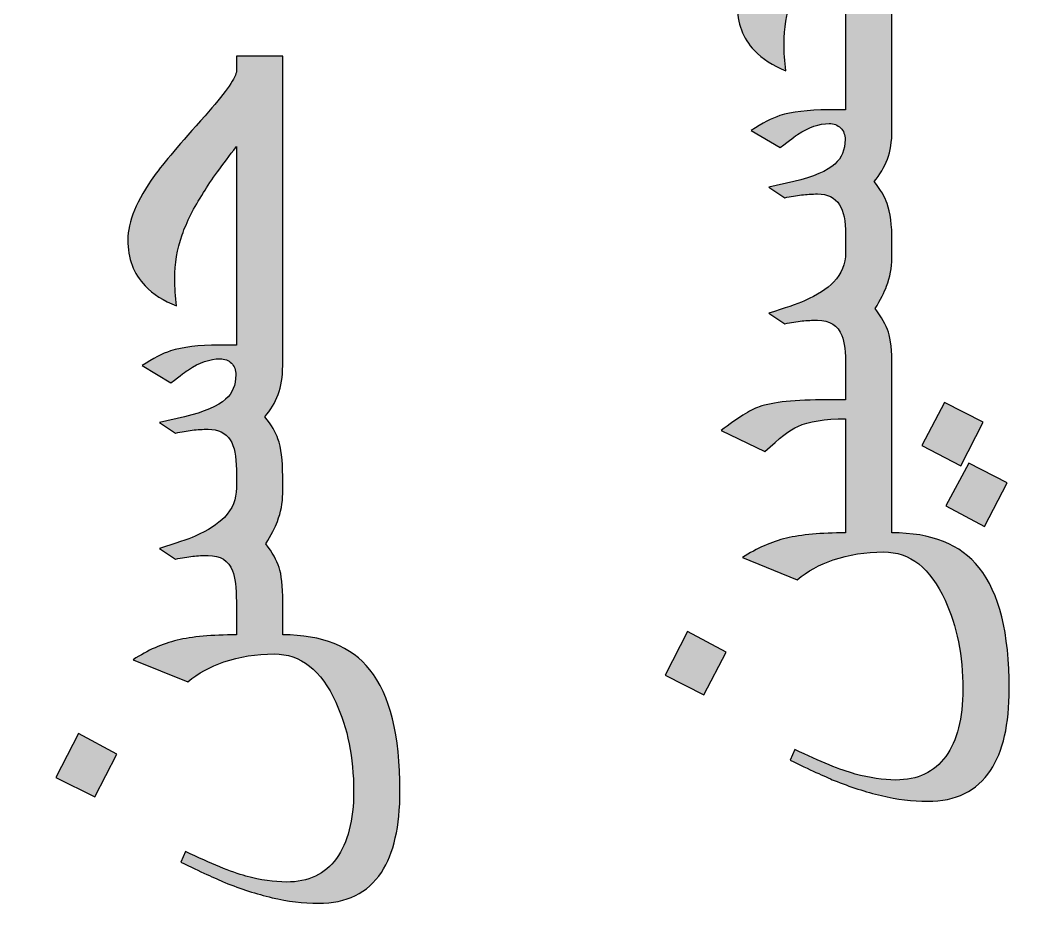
# Model space of a CAD drawing. Header units: millimetres. Extents: x -114 to 68, y -982 to -634.
# Drawn here: x -47.92 to -32.26, y -697.2 to -683.24 of the extents above; entities that cross this region are included whole.
import ezdxf

# ---------------------------------------------------------------- set-up
doc = ezdxf.new("R2010")
doc.units = ezdxf.units.MM
doc.header["$MEASUREMENT"] = 0
doc.layers.add('Layer 1', color=7, linetype='Continuous')

msp = doc.modelspace()

# ---------------------------------------------------------------- hatches: boundary and pattern name
at = {"layer": 'Layer 1', "true_color": 0x2b2a29}
h = msp.add_hatch(color=250, dxfattribs=at)
edge = h.paths.add_edge_path()
edge.add_spline(control_points=[(-34.3828, -691.1944), (-33.769, -691.1944), (-33.3174, -691.375), (-33.0296, -691.7363), (-32.7177, -692.1243), (-32.5625, -692.7509), (-32.5625, -693.6159), (-32.5625, -694.1676), (-32.6585, -694.5882), (-32.8518, -694.8803), (-33.0649, -695.2006), (-33.3894, -695.36), (-33.8283, -695.36), (-34.0653, -695.36), (-34.3052, -695.3304), (-34.5479, -695.2725), (-34.7907, -695.2147), (-35.0348, -695.1357), (-35.2803, -695.0369), (-35.4285, -694.9748), (-35.6571, -694.8704), (-35.9661, -694.7208), (-35.9661, -694.7208), (-35.8913, -694.5557), (-35.8913, -694.5557), (-35.4948, -694.7476), (-35.1829, -694.8746), (-34.9543, -694.9367), (-34.7257, -694.9988), (-34.5169, -695.0298), (-34.3264, -695.0298), (-33.9849, -695.0298), (-33.7267, -694.9085), (-33.5489, -694.6644), (-33.3711, -694.4202), (-33.2822, -694.0731), (-33.2822, -693.6215), (-33.2822, -693.1008), (-33.3739, -692.6408), (-33.5587, -692.2386), (-33.7859, -691.7405), (-34.1048, -691.4908), (-34.5141, -691.4908), (-34.7935, -691.4908), (-35.0545, -691.5317), (-35.2958, -691.6149), (-35.5103, -691.6869), (-35.6966, -691.7899), (-35.856, -691.9226), (-35.856, -691.9226), (-36.7027, -691.5797), (-36.7027, -691.5797), (-36.4798, -691.4329), (-36.2526, -691.3327), (-36.0211, -691.2777), (-35.7914, -691.2227), (-35.4843, -691.1945), (-35.1025, -691.1944), (-35.1025, -691.1944), (-35.1025, -689.4263), (-35.1025, -689.4263), (-35.4271, -689.4263), (-35.674, -689.4658), (-35.8448, -689.5434), (-35.9633, -689.5956), (-36.1326, -689.7254), (-36.3556, -689.9343), (-36.3556, -689.9343), (-37.0329, -689.6083), (-37.0329, -689.6083), (-36.7817, -689.4121), (-36.587, -689.2894), (-36.4459, -689.24), (-36.2342, -689.1666), (-35.8829, -689.1299), (-35.3918, -689.1299), (-35.3918, -689.1299), (-35.1025, -689.1299), (-35.1025, -689.1299), (-35.1025, -689.1299), (-35.1025, -688.6163), (-35.1025, -688.6163), (-35.1025, -688.3933), (-35.1223, -688.2324), (-35.1604, -688.1351), (-35.2239, -687.9756), (-35.3509, -687.8952), (-35.54, -687.8952), (-35.6204, -687.8952), (-35.7008, -687.8994), (-35.7798, -687.9079), (-35.8603, -687.9149), (-35.9492, -687.9305), (-36.048, -687.9516), (-36.048, -687.9516), (-36.2963, -687.7865), (-36.2963, -687.7865), (-36.0423, -687.7089), (-35.8589, -687.6454), (-35.7432, -687.5946), (-35.5414, -687.5057), (-35.3904, -687.4083), (-35.2888, -687.3039), (-35.1646, -687.1755), (-35.1025, -687.0231), (-35.1025, -686.8453), (-35.1025, -686.8453), (-35.1025, -686.5659), (-35.1025, -686.5659), (-35.1025, -686.3571), (-35.1336, -686.2033), (-35.1971, -686.1031), (-35.269, -685.993), (-35.3833, -685.9366), (-35.54, -685.9366), (-35.626, -685.9366), (-35.7079, -685.9422), (-35.7883, -685.9521), (-35.8687, -685.9634), (-35.9548, -685.9775), (-36.048, -685.9958), (-36.048, -685.9958), (-36.2963, -685.8307), (-36.2963, -685.8307), (-36.2963, -685.8307), (-35.9068, -685.7446), (-35.9068, -685.7446), (-35.6006, -685.6699), (-35.3876, -685.5795), (-35.269, -685.4723), (-35.1632, -685.3778), (-35.111, -685.2522), (-35.111, -685.0913), (-35.111, -685.0179), (-35.1336, -684.9572), (-35.1801, -684.9121), (-35.2253, -684.8669), (-35.2845, -684.8443), (-35.3565, -684.8443), (-35.5117, -684.8443), (-35.6754, -684.9008), (-35.8476, -685.0137), (-35.8758, -685.0334), (-35.9661, -685.1012), (-36.1185, -685.2169), (-36.1185, -685.2169), (-36.5672, -684.9502), (-36.5672, -684.9502), (-36.3965, -684.8387), (-36.2483, -684.7625), (-36.1242, -684.7216), (-35.9365, -684.6623), (-35.6867, -684.6327), (-35.3763, -684.6327), (-35.3763, -684.6327), (-35.1025, -684.6327), (-35.1025, -684.6327), (-35.1025, -684.6327), (-35.1025, -681.5522), (-35.1025, -681.5522), (-35.3212, -681.833), (-35.4906, -682.0701), (-35.6119, -682.2634), (-35.7643, -682.5033), (-35.8744, -682.722), (-35.9435, -682.921), (-36.0211, -683.144), (-36.0592, -683.3697), (-36.0592, -683.5983), (-36.0592, -683.7395), (-36.0494, -683.8806), (-36.0296, -684.0245), (-36.2328, -683.9441), (-36.3965, -683.8396), (-36.5193, -683.7098), (-36.6985, -683.5236), (-36.7874, -683.2865), (-36.7874, -682.9986), (-36.7874, -682.7178), (-36.6491, -682.3862), (-36.3739, -682.0024), (-36.237, -681.8133), (-35.9746, -681.5028), (-35.5893, -681.0724), (-35.2902, -680.7394), (-35.1279, -680.5136), (-35.1025, -680.3951), (-35.1025, -680.3951), (-35.1025, -680.1467), (-35.1025, -680.1467), (-35.1025, -680.1467), (-34.3828, -680.1467), (-34.3828, -680.1467), (-34.3828, -680.1467), (-34.3828, -684.6327), (-34.3828, -684.6327), (-34.3828, -684.6327), (-34.3828, -684.922), (-34.3828, -684.922), (-34.3828, -684.922), (-34.3828, -684.9488), (-34.3828, -684.9488), (-34.3828, -685.1238), (-34.4068, -685.2733), (-34.4548, -685.3989), (-34.5028, -685.5259), (-34.5719, -685.6402), (-34.6594, -685.7446), (-34.5578, -685.8745), (-34.4901, -685.9874), (-34.4576, -686.0847), (-34.4082, -686.2258), (-34.3828, -686.4192), (-34.3828, -686.6661), (-34.3828, -686.6661), (-34.3828, -686.9356), (-34.3828, -686.9356), (-34.3828, -687.0796), (-34.4111, -687.2235), (-34.4661, -687.3674), (-34.5014, -687.4606), (-34.5606, -687.5777), (-34.6439, -687.716), (-34.5437, -687.8486), (-34.476, -687.97), (-34.4393, -688.08), (-34.4012, -688.1901), (-34.3828, -688.3693), (-34.3828, -688.6177), (-34.3828, -688.6177), (-34.3828, -689.1299), (-34.3828, -689.1299), (-34.3828, -689.1299), (-34.3828, -689.4164), (-34.3828, -689.4164), (-34.3828, -689.4164), (-34.3828, -691.1944), (-34.3828, -691.1944)], knot_values=[0, 0, 0, 0, 0.0126582, 0.0126582, 0.0126582, 0.0253165, 0.0253165, 0.0253165, 0.0379747, 0.0379747, 0.0379747, 0.0506329, 0.0506329, 0.0506329, 0.0632911, 0.0632911, 0.0632911, 0.0759494, 0.0759494, 0.0759494, 0.0886076, 0.0886076, 0.0886076, 0.1012658, 0.1012658, 0.1012658, 0.1139241, 0.1139241, 0.1139241, 0.1265823, 0.1265823, 0.1265823, 0.1392405, 0.1392405, 0.1392405, 0.1518987, 0.1518987, 0.1518987, 0.164557, 0.164557, 0.164557, 0.1772152, 0.1772152, 0.1772152, 0.1898734, 0.1898734, 0.1898734, 0.2025316, 0.2025316, 0.2025316, 0.2151899, 0.2151899, 0.2151899, 0.2278481, 0.2278481, 0.2278481, 0.2405063, 0.2405063, 0.2405063, 0.2531646, 0.2531646, 0.2531646, 0.2658228, 0.2658228, 0.2658228, 0.278481, 0.278481, 0.278481, 0.2911392, 0.2911392, 0.2911392, 0.3037975, 0.3037975, 0.3037975, 0.3164557, 0.3164557, 0.3164557, 0.3291139, 0.3291139, 0.3291139, 0.3417722, 0.3417722, 0.3417722, 0.3544304, 0.3544304, 0.3544304, 0.3670886, 0.3670886, 0.3670886, 0.3797468, 0.3797468, 0.3797468, 0.3924051, 0.3924051, 0.3924051, 0.4050633, 0.4050633, 0.4050633, 0.4177215, 0.4177215, 0.4177215, 0.4303797, 0.4303797, 0.4303797, 0.443038, 0.443038, 0.443038, 0.4556962, 0.4556962, 0.4556962, 0.4683544, 0.4683544, 0.4683544, 0.4810127, 0.4810127, 0.4810127, 0.4936709, 0.4936709, 0.4936709, 0.5063291, 0.5063291, 0.5063291, 0.5189873, 0.5189873, 0.5189873, 0.5316456, 0.5316456, 0.5316456, 0.5443038, 0.5443038, 0.5443038, 0.556962, 0.556962, 0.556962, 0.5696203, 0.5696203, 0.5696203, 0.5822785, 0.5822785, 0.5822785, 0.5949367, 0.5949367, 0.5949367, 0.6075949, 0.6075949, 0.6075949, 0.6202532, 0.6202532, 0.6202532, 0.6329114, 0.6329114, 0.6329114, 0.6455696, 0.6455696, 0.6455696, 0.6582278, 0.6582278, 0.6582278, 0.6708861, 0.6708861, 0.6708861, 0.6835443, 0.6835443, 0.6835443, 0.6962025, 0.6962025, 0.6962025, 0.7088608, 0.7088608, 0.7088608, 0.721519, 0.721519, 0.721519, 0.7341772, 0.7341772, 0.7341772, 0.7468354, 0.7468354, 0.7468354, 0.7594937, 0.7594937, 0.7594937, 0.7721519, 0.7721519, 0.7721519, 0.7848101, 0.7848101, 0.7848101, 0.7974684, 0.7974684, 0.7974684, 0.8101266, 0.8101266, 0.8101266, 0.8227848, 0.8227848, 0.8227848, 0.835443, 0.835443, 0.835443, 0.8481013, 0.8481013, 0.8481013, 0.8607595, 0.8607595, 0.8607595, 0.8734177, 0.8734177, 0.8734177, 0.8860759, 0.8860759, 0.8860759, 0.8987342, 0.8987342, 0.8987342, 0.9113924, 0.9113924, 0.9113924, 0.9240506, 0.9240506, 0.9240506, 0.9367089, 0.9367089, 0.9367089, 0.9493671, 0.9493671, 0.9493671, 0.9620253, 0.9620253, 0.9620253, 0.9746835, 0.9746835, 0.9746835, 0.9873418, 0.9873418, 0.9873418, 1, 1, 1, 1], degree=3, periodic=1)
h = msp.add_hatch(color=250, dxfattribs=at)
edge = h.paths.add_edge_path()
edge.add_spline(control_points=[(-43.8415, -692.7776), (-43.2277, -692.7776), (-42.7761, -692.9582), (-42.4883, -693.3195), (-42.1764, -693.7075), (-42.0212, -694.3341), (-42.0212, -695.1991), (-42.0212, -695.7508), (-42.1172, -696.1714), (-42.3105, -696.4635), (-42.5236, -696.7838), (-42.8481, -696.9432), (-43.287, -696.9432), (-43.524, -696.9432), (-43.7639, -696.9136), (-44.0066, -696.8557), (-44.2494, -696.7979), (-44.4935, -696.7189), (-44.739, -696.6201), (-44.8872, -696.558), (-45.1158, -696.4536), (-45.4248, -696.304), (-45.4248, -696.304), (-45.35, -696.1389), (-45.35, -696.1389), (-44.9535, -696.3308), (-44.6416, -696.4578), (-44.413, -696.5199), (-44.1844, -696.582), (-43.9756, -696.613), (-43.7851, -696.613), (-43.4436, -696.613), (-43.1854, -696.4917), (-43.0076, -696.2476), (-42.8298, -696.0034), (-42.7409, -695.6563), (-42.7409, -695.2047), (-42.7409, -694.684), (-42.8326, -694.224), (-43.0174, -693.8218), (-43.2446, -693.3237), (-43.5635, -693.074), (-43.9728, -693.074), (-44.2522, -693.074), (-44.5132, -693.1149), (-44.7545, -693.1981), (-44.969, -693.2701), (-45.1553, -693.3731), (-45.3147, -693.5058), (-45.3147, -693.5058), (-46.1614, -693.1629), (-46.1614, -693.1629), (-45.9385, -693.0161), (-45.7113, -692.9159), (-45.4798, -692.8609), (-45.2501, -692.8059), (-44.943, -692.7777), (-44.5612, -692.7776), (-44.5612, -692.7776), (-44.5612, -692.2668), (-44.5612, -692.2668), (-44.5612, -692.0438), (-44.581, -691.8829), (-44.6191, -691.7856), (-44.6826, -691.6261), (-44.8096, -691.5457), (-44.9987, -691.5457), (-45.0791, -691.5457), (-45.1595, -691.5499), (-45.2385, -691.5584), (-45.319, -691.5654), (-45.4079, -691.581), (-45.5067, -691.6021), (-45.5067, -691.6021), (-45.755, -691.437), (-45.755, -691.437), (-45.501, -691.3594), (-45.3176, -691.2959), (-45.2019, -691.2451), (-45.0001, -691.1562), (-44.8491, -691.0588), (-44.7475, -690.9544), (-44.6233, -690.826), (-44.5612, -690.6736), (-44.5612, -690.4958), (-44.5612, -690.4958), (-44.5612, -690.2164), (-44.5612, -690.2164), (-44.5612, -690.0076), (-44.5923, -689.8538), (-44.6558, -689.7536), (-44.7277, -689.6435), (-44.842, -689.5871), (-44.9987, -689.5871), (-45.0847, -689.5871), (-45.1666, -689.5927), (-45.247, -689.6026), (-45.3274, -689.6139), (-45.4135, -689.628), (-45.5067, -689.6463), (-45.5067, -689.6463), (-45.755, -689.4812), (-45.755, -689.4812), (-45.755, -689.4812), (-45.3655, -689.3951), (-45.3655, -689.3951), (-45.0593, -689.3204), (-44.8463, -689.23), (-44.7277, -689.1228), (-44.6219, -689.0283), (-44.5697, -688.9027), (-44.5697, -688.7418), (-44.5697, -688.6684), (-44.5923, -688.6077), (-44.6388, -688.5626), (-44.684, -688.5174), (-44.7432, -688.4948), (-44.8152, -688.4948), (-44.9704, -688.4948), (-45.1341, -688.5513), (-45.3063, -688.6642), (-45.3345, -688.6839), (-45.4248, -688.7517), (-45.5772, -688.8674), (-45.5772, -688.8674), (-46.0259, -688.6007), (-46.0259, -688.6007), (-45.8552, -688.4892), (-45.707, -688.413), (-45.5829, -688.3721), (-45.3952, -688.3128), (-45.1454, -688.2832), (-44.835, -688.2832), (-44.835, -688.2832), (-44.5612, -688.2832), (-44.5612, -688.2832), (-44.5612, -688.2832), (-44.5612, -685.2027), (-44.5612, -685.2027), (-44.7799, -685.4835), (-44.9493, -685.7206), (-45.0706, -685.9139), (-45.223, -686.1538), (-45.3331, -686.3725), (-45.4022, -686.5715), (-45.4798, -686.7945), (-45.5179, -687.0202), (-45.5179, -687.2488), (-45.5179, -687.39), (-45.5081, -687.5311), (-45.4883, -687.675), (-45.6915, -687.5946), (-45.8552, -687.4901), (-45.978, -687.3603), (-46.1572, -687.1741), (-46.2461, -686.937), (-46.2461, -686.6491), (-46.2461, -686.3683), (-46.1078, -686.0367), (-45.8326, -685.6529), (-45.6957, -685.4638), (-45.4333, -685.1533), (-45.048, -684.7229), (-44.7489, -684.3899), (-44.5866, -684.1641), (-44.5612, -684.0456), (-44.5612, -684.0456), (-44.5612, -683.7972), (-44.5612, -683.7972), (-44.5612, -683.7972), (-43.8415, -683.7972), (-43.8415, -683.7972), (-43.8415, -683.7972), (-43.8415, -688.2832), (-43.8415, -688.2832), (-43.8415, -688.2832), (-43.8415, -688.5725), (-43.8415, -688.5725), (-43.8415, -688.5725), (-43.8415, -688.5993), (-43.8415, -688.5993), (-43.8415, -688.7743), (-43.8655, -688.9238), (-43.9135, -689.0494), (-43.9615, -689.1764), (-44.0306, -689.2907), (-44.1181, -689.3951), (-44.0165, -689.525), (-43.9488, -689.6379), (-43.9163, -689.7352), (-43.8669, -689.8763), (-43.8415, -690.0697), (-43.8415, -690.3166), (-43.8415, -690.3166), (-43.8415, -690.5861), (-43.8415, -690.5861), (-43.8415, -690.7301), (-43.8698, -690.874), (-43.9248, -691.0179), (-43.9601, -691.1111), (-44.0193, -691.2282), (-44.1026, -691.3665), (-44.0024, -691.4991), (-43.9347, -691.6205), (-43.898, -691.7305), (-43.8599, -691.8406), (-43.8415, -692.0198), (-43.8415, -692.2682), (-43.8415, -692.2682), (-43.8415, -692.7776), (-43.8415, -692.7776)], knot_values=[0, 0, 0, 0, 0.0142857, 0.0142857, 0.0142857, 0.0285714, 0.0285714, 0.0285714, 0.0428571, 0.0428571, 0.0428571, 0.0571429, 0.0571429, 0.0571429, 0.0714286, 0.0714286, 0.0714286, 0.0857143, 0.0857143, 0.0857143, 0.1, 0.1, 0.1, 0.1142857, 0.1142857, 0.1142857, 0.1285714, 0.1285714, 0.1285714, 0.1428571, 0.1428571, 0.1428571, 0.1571429, 0.1571429, 0.1571429, 0.1714286, 0.1714286, 0.1714286, 0.1857143, 0.1857143, 0.1857143, 0.2, 0.2, 0.2, 0.2142857, 0.2142857, 0.2142857, 0.2285714, 0.2285714, 0.2285714, 0.2428571, 0.2428571, 0.2428571, 0.2571429, 0.2571429, 0.2571429, 0.2714286, 0.2714286, 0.2714286, 0.2857143, 0.2857143, 0.2857143, 0.3, 0.3, 0.3, 0.3142857, 0.3142857, 0.3142857, 0.3285714, 0.3285714, 0.3285714, 0.3428571, 0.3428571, 0.3428571, 0.3571429, 0.3571429, 0.3571429, 0.3714286, 0.3714286, 0.3714286, 0.3857143, 0.3857143, 0.3857143, 0.4, 0.4, 0.4, 0.4142857, 0.4142857, 0.4142857, 0.4285714, 0.4285714, 0.4285714, 0.4428571, 0.4428571, 0.4428571, 0.4571429, 0.4571429, 0.4571429, 0.4714286, 0.4714286, 0.4714286, 0.4857143, 0.4857143, 0.4857143, 0.5, 0.5, 0.5, 0.5142857, 0.5142857, 0.5142857, 0.5285714, 0.5285714, 0.5285714, 0.5428571, 0.5428571, 0.5428571, 0.5571429, 0.5571429, 0.5571429, 0.5714286, 0.5714286, 0.5714286, 0.5857143, 0.5857143, 0.5857143, 0.6, 0.6, 0.6, 0.6142857, 0.6142857, 0.6142857, 0.6285714, 0.6285714, 0.6285714, 0.6428571, 0.6428571, 0.6428571, 0.6571429, 0.6571429, 0.6571429, 0.6714286, 0.6714286, 0.6714286, 0.6857143, 0.6857143, 0.6857143, 0.7, 0.7, 0.7, 0.7142857, 0.7142857, 0.7142857, 0.7285714, 0.7285714, 0.7285714, 0.7428571, 0.7428571, 0.7428571, 0.7571429, 0.7571429, 0.7571429, 0.7714286, 0.7714286, 0.7714286, 0.7857143, 0.7857143, 0.7857143, 0.8, 0.8, 0.8, 0.8142857, 0.8142857, 0.8142857, 0.8285714, 0.8285714, 0.8285714, 0.8428571, 0.8428571, 0.8428571, 0.8571429, 0.8571429, 0.8571429, 0.8714286, 0.8714286, 0.8714286, 0.8857143, 0.8857143, 0.8857143, 0.9, 0.9, 0.9, 0.9142857, 0.9142857, 0.9142857, 0.9285714, 0.9285714, 0.9285714, 0.9428571, 0.9428571, 0.9428571, 0.9571429, 0.9571429, 0.9571429, 0.9714286, 0.9714286, 0.9714286, 0.9857143, 0.9857143, 0.9857143, 1, 1, 1, 1], degree=3, periodic=1)
h = msp.add_hatch(color=250, dxfattribs=at)
edge = h.paths.add_edge_path()
edge.add_spline(control_points=[(-33.57, -689.1723), (-33.57, -689.1723), (-32.9689, -689.4771), (-32.9689, -689.4771), (-32.9689, -689.4771), (-33.316, -690.1544), (-33.316, -690.1544), (-33.316, -690.1544), (-33.9172, -689.8411), (-33.9172, -689.8411), (-33.9172, -689.8411), (-33.57, -689.1723), (-33.57, -689.1723)], knot_values=[0, 0, 0, 0, 0.25, 0.25, 0.25, 0.5, 0.5, 0.5, 0.75, 0.75, 0.75, 1, 1, 1, 1], degree=3, periodic=1)
h = msp.add_hatch(color=250, dxfattribs=at)
edge = h.paths.add_edge_path()
edge.add_spline(control_points=[(-33.189, -690.1121), (-33.189, -690.1121), (-32.5964, -690.4183), (-32.5964, -690.4183), (-32.5964, -690.4183), (-32.9477, -691.0942), (-32.9477, -691.0942), (-32.9477, -691.0942), (-33.5446, -690.7753), (-33.5446, -690.7753), (-33.5446, -690.7753), (-33.189, -690.1121), (-33.189, -690.1121)], knot_values=[0, 0, 0, 0, 0.25, 0.25, 0.25, 0.5, 0.5, 0.5, 0.75, 0.75, 0.75, 1, 1, 1, 1], degree=3, periodic=1)
h = msp.add_hatch(color=250, dxfattribs=at)
edge = h.paths.add_edge_path()
edge.add_spline(control_points=[(-37.555, -692.7269), (-37.555, -692.7269), (-36.9567, -693.0458), (-36.9567, -693.0458), (-36.9567, -693.0458), (-37.3024, -693.709), (-37.3024, -693.709), (-37.3024, -693.709), (-37.905, -693.4056), (-37.905, -693.4056), (-37.905, -693.4056), (-37.555, -692.7269), (-37.555, -692.7269)], knot_values=[0, 0, 0, 0, 0.25, 0.25, 0.25, 0.5, 0.5, 0.5, 0.75, 0.75, 0.75, 1, 1, 1, 1], degree=3, periodic=1)
h = msp.add_hatch(color=250, dxfattribs=at)
edge = h.paths.add_edge_path()
edge.add_spline(control_points=[(-47.0137, -694.3101), (-47.0137, -694.3101), (-46.4154, -694.629), (-46.4154, -694.629), (-46.4154, -694.629), (-46.7611, -695.2922), (-46.7611, -695.2922), (-46.7611, -695.2922), (-47.3637, -694.9888), (-47.3637, -694.9888), (-47.3637, -694.9888), (-47.0137, -694.3101), (-47.0137, -694.3101)], knot_values=[0, 0, 0, 0, 0.25, 0.25, 0.25, 0.5, 0.5, 0.5, 0.75, 0.75, 0.75, 1, 1, 1, 1], degree=3, periodic=1)

# ---------------------------------------------------------------- linework, layer by layer
at = {"layer": 'Layer 1', "color": 230, "lineweight": 20}
msp.add_open_spline([(-109.4153, -724.459), (-109.4153, -724.459), (60.5847, -724.459), (60.5847, -724.459), (63.3347, -724.459), (65.5847, -722.2089), (65.5847, -719.4589), (65.5847, -719.4589), (65.5847, -639.4591), (65.5847, -639.4591), (65.5847, -636.7091), (63.3347, -634.459), (60.5847, -634.459), (60.5847, -634.459), (-109.4153, -634.459), (-109.4153, -634.459), (-112.1653, -634.459), (-114.4153, -636.7091), (-114.4153, -639.4591), (-114.4153, -639.4591), (-114.4153, -719.4589), (-114.4153, -719.4589), (-114.4153, -722.2089), (-112.1653, -724.459), (-109.4153, -724.459)], degree=3, knots=[0, 0, 0, 0, 0.125, 0.125, 0.125, 0.25, 0.25, 0.25, 0.375, 0.375, 0.375, 0.5, 0.5, 0.5, 0.625, 0.625, 0.625, 0.75, 0.75, 0.75, 0.875, 0.875, 0.875, 1, 1, 1, 1], dxfattribs=at)
msp.add_open_spline([(-109.4153, -724.459), (-109.4153, -724.459), (60.5847, -724.459), (60.5847, -724.459), (63.3347, -724.459), (65.5847, -722.2089), (65.5847, -719.4589), (65.5847, -719.4589), (65.5847, -639.4591), (65.5847, -639.4591), (65.5847, -636.7091), (63.3347, -634.459), (60.5847, -634.459), (60.5847, -634.459), (-109.4153, -634.459), (-109.4153, -634.459), (-112.1653, -634.459), (-114.4153, -636.7091), (-114.4153, -639.4591), (-114.4153, -639.4591), (-114.4153, -719.4589), (-114.4153, -719.4589), (-114.4153, -722.2089), (-112.1653, -724.459), (-109.4153, -724.459)], degree=3, knots=[0, 0, 0, 0, 0.125, 0.125, 0.125, 0.25, 0.25, 0.25, 0.375, 0.375, 0.375, 0.5, 0.5, 0.5, 0.625, 0.625, 0.625, 0.75, 0.75, 0.75, 0.875, 0.875, 0.875, 1, 1, 1, 1], dxfattribs=at)
msp.add_open_spline([(-109.4153, -724.459), (-109.4153, -724.459), (60.5847, -724.459), (60.5847, -724.459), (63.3347, -724.459), (65.5847, -722.2089), (65.5847, -719.4589), (65.5847, -719.4589), (65.5847, -639.4591), (65.5847, -639.4591), (65.5847, -636.7091), (63.3347, -634.459), (60.5847, -634.459), (60.5847, -634.459), (-109.4153, -634.459), (-109.4153, -634.459), (-112.1653, -634.459), (-114.4153, -636.7091), (-114.4153, -639.4591), (-114.4153, -639.4591), (-114.4153, -719.4589), (-114.4153, -719.4589), (-114.4153, -722.2089), (-112.1653, -724.459), (-109.4153, -724.459)], degree=3, knots=[0, 0, 0, 0, 0.125, 0.125, 0.125, 0.25, 0.25, 0.25, 0.375, 0.375, 0.375, 0.5, 0.5, 0.5, 0.625, 0.625, 0.625, 0.75, 0.75, 0.75, 0.875, 0.875, 0.875, 1, 1, 1, 1], dxfattribs=at)
msp.add_open_spline([(-109.4153, -724.459), (-109.4153, -724.459), (60.5847, -724.459), (60.5847, -724.459), (63.3347, -724.459), (65.5847, -722.2089), (65.5847, -719.4589), (65.5847, -719.4589), (65.5847, -639.4591), (65.5847, -639.4591), (65.5847, -636.7091), (63.3347, -634.459), (60.5847, -634.459), (60.5847, -634.459), (-109.4153, -634.459), (-109.4153, -634.459), (-112.1653, -634.459), (-114.4153, -636.7091), (-114.4153, -639.4591), (-114.4153, -639.4591), (-114.4153, -719.4589), (-114.4153, -719.4589), (-114.4153, -722.2089), (-112.1653, -724.459), (-109.4153, -724.459)], degree=3, knots=[0, 0, 0, 0, 0.125, 0.125, 0.125, 0.25, 0.25, 0.25, 0.375, 0.375, 0.375, 0.5, 0.5, 0.5, 0.625, 0.625, 0.625, 0.75, 0.75, 0.75, 0.875, 0.875, 0.875, 1, 1, 1, 1], dxfattribs=at)
at = {"layer": 'Layer 1', "color": 250}
for points, knots in [([(-34.3828, -691.1944), (-33.769, -691.1944), (-33.3174, -691.375), (-33.0296, -691.7363), (-32.7177, -692.1243), (-32.5625, -692.7509), (-32.5625, -693.6159), (-32.5625, -694.1676), (-32.6585, -694.5882), (-32.8518, -694.8803), (-33.0649, -695.2006), (-33.3894, -695.36), (-33.8283, -695.36), (-34.0653, -695.36), (-34.3052, -695.3304), (-34.5479, -695.2725), (-34.7907, -695.2147), (-35.0348, -695.1357), (-35.2803, -695.0369), (-35.4285, -694.9748), (-35.6571, -694.8704), (-35.9661, -694.7208), (-35.9661, -694.7208), (-35.8913, -694.5557), (-35.8913, -694.5557), (-35.4948, -694.7476), (-35.1829, -694.8746), (-34.9543, -694.9367), (-34.7257, -694.9988), (-34.5169, -695.0298), (-34.3264, -695.0298), (-33.9849, -695.0298), (-33.7267, -694.9085), (-33.5489, -694.6644), (-33.3711, -694.4202), (-33.2822, -694.0731), (-33.2822, -693.6215), (-33.2822, -693.1008), (-33.3739, -692.6408), (-33.5587, -692.2386), (-33.7859, -691.7405), (-34.1048, -691.4908), (-34.5141, -691.4908), (-34.7935, -691.4908), (-35.0545, -691.5317), (-35.2958, -691.6149), (-35.5103, -691.6869), (-35.6966, -691.7899), (-35.856, -691.9226), (-35.856, -691.9226), (-36.7027, -691.5797), (-36.7027, -691.5797), (-36.4798, -691.4329), (-36.2526, -691.3327), (-36.0211, -691.2777), (-35.7914, -691.2227), (-35.4843, -691.1945), (-35.1025, -691.1944), (-35.1025, -691.1944), (-35.1025, -689.4263), (-35.1025, -689.4263), (-35.4271, -689.4263), (-35.674, -689.4658), (-35.8448, -689.5434), (-35.9633, -689.5956), (-36.1326, -689.7254), (-36.3556, -689.9343), (-36.3556, -689.9343), (-37.0329, -689.6083), (-37.0329, -689.6083), (-36.7817, -689.4121), (-36.587, -689.2894), (-36.4459, -689.24), (-36.2342, -689.1666), (-35.8829, -689.1299), (-35.3918, -689.1299), (-35.3918, -689.1299), (-35.1025, -689.1299), (-35.1025, -689.1299), (-35.1025, -689.1299), (-35.1025, -688.6163), (-35.1025, -688.6163), (-35.1025, -688.3933), (-35.1223, -688.2324), (-35.1604, -688.1351), (-35.2239, -687.9756), (-35.3509, -687.8952), (-35.54, -687.8952), (-35.6204, -687.8952), (-35.7008, -687.8994), (-35.7798, -687.9079), (-35.8603, -687.9149), (-35.9492, -687.9305), (-36.048, -687.9516), (-36.048, -687.9516), (-36.2963, -687.7865), (-36.2963, -687.7865), (-36.0423, -687.7089), (-35.8589, -687.6454), (-35.7432, -687.5946), (-35.5414, -687.5057), (-35.3904, -687.4083), (-35.2888, -687.3039), (-35.1646, -687.1755), (-35.1025, -687.0231), (-35.1025, -686.8453), (-35.1025, -686.8453), (-35.1025, -686.5659), (-35.1025, -686.5659), (-35.1025, -686.3571), (-35.1336, -686.2033), (-35.1971, -686.1031), (-35.269, -685.993), (-35.3833, -685.9366), (-35.54, -685.9366), (-35.626, -685.9366), (-35.7079, -685.9422), (-35.7883, -685.9521), (-35.8687, -685.9634), (-35.9548, -685.9775), (-36.048, -685.9958), (-36.048, -685.9958), (-36.2963, -685.8307), (-36.2963, -685.8307), (-36.2963, -685.8307), (-35.9068, -685.7446), (-35.9068, -685.7446), (-35.6006, -685.6699), (-35.3876, -685.5795), (-35.269, -685.4723), (-35.1632, -685.3778), (-35.111, -685.2522), (-35.111, -685.0913), (-35.111, -685.0179), (-35.1336, -684.9572), (-35.1801, -684.9121), (-35.2253, -684.8669), (-35.2845, -684.8443), (-35.3565, -684.8443), (-35.5117, -684.8443), (-35.6754, -684.9008), (-35.8476, -685.0137), (-35.8758, -685.0334), (-35.9661, -685.1012), (-36.1185, -685.2169), (-36.1185, -685.2169), (-36.5672, -684.9502), (-36.5672, -684.9502), (-36.3965, -684.8387), (-36.2483, -684.7625), (-36.1242, -684.7216), (-35.9365, -684.6623), (-35.6867, -684.6327), (-35.3763, -684.6327), (-35.3763, -684.6327), (-35.1025, -684.6327), (-35.1025, -684.6327), (-35.1025, -684.6327), (-35.1025, -681.5522), (-35.1025, -681.5522), (-35.3212, -681.833), (-35.4906, -682.0701), (-35.6119, -682.2634), (-35.7643, -682.5033), (-35.8744, -682.722), (-35.9435, -682.921), (-36.0211, -683.144), (-36.0592, -683.3697), (-36.0592, -683.5983), (-36.0592, -683.7395), (-36.0494, -683.8806), (-36.0296, -684.0245), (-36.2328, -683.9441), (-36.3965, -683.8396), (-36.5193, -683.7098), (-36.6985, -683.5236), (-36.7874, -683.2865), (-36.7874, -682.9986), (-36.7874, -682.7178), (-36.6491, -682.3862), (-36.3739, -682.0024), (-36.237, -681.8133), (-35.9746, -681.5028), (-35.5893, -681.0724), (-35.2902, -680.7394), (-35.1279, -680.5136), (-35.1025, -680.3951), (-35.1025, -680.3951), (-35.1025, -680.1467), (-35.1025, -680.1467), (-35.1025, -680.1467), (-34.3828, -680.1467), (-34.3828, -680.1467), (-34.3828, -680.1467), (-34.3828, -684.6327), (-34.3828, -684.6327), (-34.3828, -684.6327), (-34.3828, -684.922), (-34.3828, -684.922), (-34.3828, -684.922), (-34.3828, -684.9488), (-34.3828, -684.9488), (-34.3828, -685.1238), (-34.4068, -685.2733), (-34.4548, -685.3989), (-34.5028, -685.5259), (-34.5719, -685.6402), (-34.6594, -685.7446), (-34.5578, -685.8745), (-34.4901, -685.9874), (-34.4576, -686.0847), (-34.4082, -686.2258), (-34.3828, -686.4192), (-34.3828, -686.6661), (-34.3828, -686.6661), (-34.3828, -686.9356), (-34.3828, -686.9356), (-34.3828, -687.0796), (-34.4111, -687.2235), (-34.4661, -687.3674), (-34.5014, -687.4606), (-34.5606, -687.5777), (-34.6439, -687.716), (-34.5437, -687.8486), (-34.476, -687.97), (-34.4393, -688.08), (-34.4012, -688.1901), (-34.3828, -688.3693), (-34.3828, -688.6177), (-34.3828, -688.6177), (-34.3828, -689.1299), (-34.3828, -689.1299), (-34.3828, -689.1299), (-34.3828, -689.4164), (-34.3828, -689.4164), (-34.3828, -689.4164), (-34.3828, -691.1944), (-34.3828, -691.1944)], [0, 0, 0, 0, 0.0126582, 0.0126582, 0.0126582, 0.0253165, 0.0253165, 0.0253165, 0.0379747, 0.0379747, 0.0379747, 0.0506329, 0.0506329, 0.0506329, 0.0632911, 0.0632911, 0.0632911, 0.0759494, 0.0759494, 0.0759494, 0.0886076, 0.0886076, 0.0886076, 0.1012658, 0.1012658, 0.1012658, 0.1139241, 0.1139241, 0.1139241, 0.1265823, 0.1265823, 0.1265823, 0.1392405, 0.1392405, 0.1392405, 0.1518987, 0.1518987, 0.1518987, 0.164557, 0.164557, 0.164557, 0.1772152, 0.1772152, 0.1772152, 0.1898734, 0.1898734, 0.1898734, 0.2025316, 0.2025316, 0.2025316, 0.2151899, 0.2151899, 0.2151899, 0.2278481, 0.2278481, 0.2278481, 0.2405063, 0.2405063, 0.2405063, 0.2531646, 0.2531646, 0.2531646, 0.2658228, 0.2658228, 0.2658228, 0.278481, 0.278481, 0.278481, 0.2911392, 0.2911392, 0.2911392, 0.3037975, 0.3037975, 0.3037975, 0.3164557, 0.3164557, 0.3164557, 0.3291139, 0.3291139, 0.3291139, 0.3417722, 0.3417722, 0.3417722, 0.3544304, 0.3544304, 0.3544304, 0.3670886, 0.3670886, 0.3670886, 0.3797468, 0.3797468, 0.3797468, 0.3924051, 0.3924051, 0.3924051, 0.4050633, 0.4050633, 0.4050633, 0.4177215, 0.4177215, 0.4177215, 0.4303797, 0.4303797, 0.4303797, 0.443038, 0.443038, 0.443038, 0.4556962, 0.4556962, 0.4556962, 0.4683544, 0.4683544, 0.4683544, 0.4810127, 0.4810127, 0.4810127, 0.4936709, 0.4936709, 0.4936709, 0.5063291, 0.5063291, 0.5063291, 0.5189873, 0.5189873, 0.5189873, 0.5316456, 0.5316456, 0.5316456, 0.5443038, 0.5443038, 0.5443038, 0.556962, 0.556962, 0.556962, 0.5696203, 0.5696203, 0.5696203, 0.5822785, 0.5822785, 0.5822785, 0.5949367, 0.5949367, 0.5949367, 0.6075949, 0.6075949, 0.6075949, 0.6202532, 0.6202532, 0.6202532, 0.6329114, 0.6329114, 0.6329114, 0.6455696, 0.6455696, 0.6455696, 0.6582278, 0.6582278, 0.6582278, 0.6708861, 0.6708861, 0.6708861, 0.6835443, 0.6835443, 0.6835443, 0.6962025, 0.6962025, 0.6962025, 0.7088608, 0.7088608, 0.7088608, 0.721519, 0.721519, 0.721519, 0.7341772, 0.7341772, 0.7341772, 0.7468354, 0.7468354, 0.7468354, 0.7594937, 0.7594937, 0.7594937, 0.7721519, 0.7721519, 0.7721519, 0.7848101, 0.7848101, 0.7848101, 0.7974684, 0.7974684, 0.7974684, 0.8101266, 0.8101266, 0.8101266, 0.8227848, 0.8227848, 0.8227848, 0.835443, 0.835443, 0.835443, 0.8481013, 0.8481013, 0.8481013, 0.8607595, 0.8607595, 0.8607595, 0.8734177, 0.8734177, 0.8734177, 0.8860759, 0.8860759, 0.8860759, 0.8987342, 0.8987342, 0.8987342, 0.9113924, 0.9113924, 0.9113924, 0.9240506, 0.9240506, 0.9240506, 0.9367089, 0.9367089, 0.9367089, 0.9493671, 0.9493671, 0.9493671, 0.9620253, 0.9620253, 0.9620253, 0.9746835, 0.9746835, 0.9746835, 0.9873418, 0.9873418, 0.9873418, 1, 1, 1, 1]), ([(-43.8415, -692.7776), (-43.2277, -692.7776), (-42.7761, -692.9582), (-42.4883, -693.3195), (-42.1764, -693.7075), (-42.0212, -694.3341), (-42.0212, -695.1991), (-42.0212, -695.7508), (-42.1172, -696.1714), (-42.3105, -696.4635), (-42.5236, -696.7838), (-42.8481, -696.9432), (-43.287, -696.9432), (-43.524, -696.9432), (-43.7639, -696.9136), (-44.0066, -696.8557), (-44.2494, -696.7979), (-44.4935, -696.7189), (-44.739, -696.6201), (-44.8872, -696.558), (-45.1158, -696.4536), (-45.4248, -696.304), (-45.4248, -696.304), (-45.35, -696.1389), (-45.35, -696.1389), (-44.9535, -696.3308), (-44.6416, -696.4578), (-44.413, -696.5199), (-44.1844, -696.582), (-43.9756, -696.613), (-43.7851, -696.613), (-43.4436, -696.613), (-43.1854, -696.4917), (-43.0076, -696.2476), (-42.8298, -696.0034), (-42.7409, -695.6563), (-42.7409, -695.2047), (-42.7409, -694.684), (-42.8326, -694.224), (-43.0174, -693.8218), (-43.2446, -693.3237), (-43.5635, -693.074), (-43.9728, -693.074), (-44.2522, -693.074), (-44.5132, -693.1149), (-44.7545, -693.1981), (-44.969, -693.2701), (-45.1553, -693.3731), (-45.3147, -693.5058), (-45.3147, -693.5058), (-46.1614, -693.1629), (-46.1614, -693.1629), (-45.9385, -693.0161), (-45.7113, -692.9159), (-45.4798, -692.8609), (-45.2501, -692.8059), (-44.943, -692.7777), (-44.5612, -692.7776), (-44.5612, -692.7776), (-44.5612, -692.2668), (-44.5612, -692.2668), (-44.5612, -692.0438), (-44.581, -691.8829), (-44.6191, -691.7856), (-44.6826, -691.6261), (-44.8096, -691.5457), (-44.9987, -691.5457), (-45.0791, -691.5457), (-45.1595, -691.5499), (-45.2385, -691.5584), (-45.319, -691.5654), (-45.4079, -691.581), (-45.5067, -691.6021), (-45.5067, -691.6021), (-45.755, -691.437), (-45.755, -691.437), (-45.501, -691.3594), (-45.3176, -691.2959), (-45.2019, -691.2451), (-45.0001, -691.1562), (-44.8491, -691.0588), (-44.7475, -690.9544), (-44.6233, -690.826), (-44.5612, -690.6736), (-44.5612, -690.4958), (-44.5612, -690.4958), (-44.5612, -690.2164), (-44.5612, -690.2164), (-44.5612, -690.0076), (-44.5923, -689.8538), (-44.6558, -689.7536), (-44.7277, -689.6435), (-44.842, -689.5871), (-44.9987, -689.5871), (-45.0847, -689.5871), (-45.1666, -689.5927), (-45.247, -689.6026), (-45.3274, -689.6139), (-45.4135, -689.628), (-45.5067, -689.6463), (-45.5067, -689.6463), (-45.755, -689.4812), (-45.755, -689.4812), (-45.755, -689.4812), (-45.3655, -689.3951), (-45.3655, -689.3951), (-45.0593, -689.3204), (-44.8463, -689.23), (-44.7277, -689.1228), (-44.6219, -689.0283), (-44.5697, -688.9027), (-44.5697, -688.7418), (-44.5697, -688.6684), (-44.5923, -688.6077), (-44.6388, -688.5626), (-44.684, -688.5174), (-44.7432, -688.4948), (-44.8152, -688.4948), (-44.9704, -688.4948), (-45.1341, -688.5513), (-45.3063, -688.6642), (-45.3345, -688.6839), (-45.4248, -688.7517), (-45.5772, -688.8674), (-45.5772, -688.8674), (-46.0259, -688.6007), (-46.0259, -688.6007), (-45.8552, -688.4892), (-45.707, -688.413), (-45.5829, -688.3721), (-45.3952, -688.3128), (-45.1454, -688.2832), (-44.835, -688.2832), (-44.835, -688.2832), (-44.5612, -688.2832), (-44.5612, -688.2832), (-44.5612, -688.2832), (-44.5612, -685.2027), (-44.5612, -685.2027), (-44.7799, -685.4835), (-44.9493, -685.7206), (-45.0706, -685.9139), (-45.223, -686.1538), (-45.3331, -686.3725), (-45.4022, -686.5715), (-45.4798, -686.7945), (-45.5179, -687.0202), (-45.5179, -687.2488), (-45.5179, -687.39), (-45.5081, -687.5311), (-45.4883, -687.675), (-45.6915, -687.5946), (-45.8552, -687.4901), (-45.978, -687.3603), (-46.1572, -687.1741), (-46.2461, -686.937), (-46.2461, -686.6491), (-46.2461, -686.3683), (-46.1078, -686.0367), (-45.8326, -685.6529), (-45.6957, -685.4638), (-45.4333, -685.1533), (-45.048, -684.7229), (-44.7489, -684.3899), (-44.5866, -684.1641), (-44.5612, -684.0456), (-44.5612, -684.0456), (-44.5612, -683.7972), (-44.5612, -683.7972), (-44.5612, -683.7972), (-43.8415, -683.7972), (-43.8415, -683.7972), (-43.8415, -683.7972), (-43.8415, -688.2832), (-43.8415, -688.2832), (-43.8415, -688.2832), (-43.8415, -688.5725), (-43.8415, -688.5725), (-43.8415, -688.5725), (-43.8415, -688.5993), (-43.8415, -688.5993), (-43.8415, -688.7743), (-43.8655, -688.9238), (-43.9135, -689.0494), (-43.9615, -689.1764), (-44.0306, -689.2907), (-44.1181, -689.3951), (-44.0165, -689.525), (-43.9488, -689.6379), (-43.9163, -689.7352), (-43.8669, -689.8763), (-43.8415, -690.0697), (-43.8415, -690.3166), (-43.8415, -690.3166), (-43.8415, -690.5861), (-43.8415, -690.5861), (-43.8415, -690.7301), (-43.8698, -690.874), (-43.9248, -691.0179), (-43.9601, -691.1111), (-44.0193, -691.2282), (-44.1026, -691.3665), (-44.0024, -691.4991), (-43.9347, -691.6205), (-43.898, -691.7305), (-43.8599, -691.8406), (-43.8415, -692.0198), (-43.8415, -692.2682), (-43.8415, -692.2682), (-43.8415, -692.7776), (-43.8415, -692.7776)], [0, 0, 0, 0, 0.0142857, 0.0142857, 0.0142857, 0.0285714, 0.0285714, 0.0285714, 0.0428571, 0.0428571, 0.0428571, 0.0571429, 0.0571429, 0.0571429, 0.0714286, 0.0714286, 0.0714286, 0.0857143, 0.0857143, 0.0857143, 0.1, 0.1, 0.1, 0.1142857, 0.1142857, 0.1142857, 0.1285714, 0.1285714, 0.1285714, 0.1428571, 0.1428571, 0.1428571, 0.1571429, 0.1571429, 0.1571429, 0.1714286, 0.1714286, 0.1714286, 0.1857143, 0.1857143, 0.1857143, 0.2, 0.2, 0.2, 0.2142857, 0.2142857, 0.2142857, 0.2285714, 0.2285714, 0.2285714, 0.2428571, 0.2428571, 0.2428571, 0.2571429, 0.2571429, 0.2571429, 0.2714286, 0.2714286, 0.2714286, 0.2857143, 0.2857143, 0.2857143, 0.3, 0.3, 0.3, 0.3142857, 0.3142857, 0.3142857, 0.3285714, 0.3285714, 0.3285714, 0.3428571, 0.3428571, 0.3428571, 0.3571429, 0.3571429, 0.3571429, 0.3714286, 0.3714286, 0.3714286, 0.3857143, 0.3857143, 0.3857143, 0.4, 0.4, 0.4, 0.4142857, 0.4142857, 0.4142857, 0.4285714, 0.4285714, 0.4285714, 0.4428571, 0.4428571, 0.4428571, 0.4571429, 0.4571429, 0.4571429, 0.4714286, 0.4714286, 0.4714286, 0.4857143, 0.4857143, 0.4857143, 0.5, 0.5, 0.5, 0.5142857, 0.5142857, 0.5142857, 0.5285714, 0.5285714, 0.5285714, 0.5428571, 0.5428571, 0.5428571, 0.5571429, 0.5571429, 0.5571429, 0.5714286, 0.5714286, 0.5714286, 0.5857143, 0.5857143, 0.5857143, 0.6, 0.6, 0.6, 0.6142857, 0.6142857, 0.6142857, 0.6285714, 0.6285714, 0.6285714, 0.6428571, 0.6428571, 0.6428571, 0.6571429, 0.6571429, 0.6571429, 0.6714286, 0.6714286, 0.6714286, 0.6857143, 0.6857143, 0.6857143, 0.7, 0.7, 0.7, 0.7142857, 0.7142857, 0.7142857, 0.7285714, 0.7285714, 0.7285714, 0.7428571, 0.7428571, 0.7428571, 0.7571429, 0.7571429, 0.7571429, 0.7714286, 0.7714286, 0.7714286, 0.7857143, 0.7857143, 0.7857143, 0.8, 0.8, 0.8, 0.8142857, 0.8142857, 0.8142857, 0.8285714, 0.8285714, 0.8285714, 0.8428571, 0.8428571, 0.8428571, 0.8571429, 0.8571429, 0.8571429, 0.8714286, 0.8714286, 0.8714286, 0.8857143, 0.8857143, 0.8857143, 0.9, 0.9, 0.9, 0.9142857, 0.9142857, 0.9142857, 0.9285714, 0.9285714, 0.9285714, 0.9428571, 0.9428571, 0.9428571, 0.9571429, 0.9571429, 0.9571429, 0.9714286, 0.9714286, 0.9714286, 0.9857143, 0.9857143, 0.9857143, 1, 1, 1, 1]), ([(-33.57, -689.1723), (-33.57, -689.1723), (-32.9689, -689.4771), (-32.9689, -689.4771), (-32.9689, -689.4771), (-33.316, -690.1544), (-33.316, -690.1544), (-33.316, -690.1544), (-33.9172, -689.8411), (-33.9172, -689.8411), (-33.9172, -689.8411), (-33.57, -689.1723), (-33.57, -689.1723)], [0, 0, 0, 0, 0.25, 0.25, 0.25, 0.5, 0.5, 0.5, 0.75, 0.75, 0.75, 1, 1, 1, 1]), ([(-33.189, -690.1121), (-33.189, -690.1121), (-32.5964, -690.4183), (-32.5964, -690.4183), (-32.5964, -690.4183), (-32.9477, -691.0942), (-32.9477, -691.0942), (-32.9477, -691.0942), (-33.5446, -690.7753), (-33.5446, -690.7753), (-33.5446, -690.7753), (-33.189, -690.1121), (-33.189, -690.1121)], [0, 0, 0, 0, 0.25, 0.25, 0.25, 0.5, 0.5, 0.5, 0.75, 0.75, 0.75, 1, 1, 1, 1]), ([(-37.555, -692.7269), (-37.555, -692.7269), (-36.9567, -693.0458), (-36.9567, -693.0458), (-36.9567, -693.0458), (-37.3024, -693.709), (-37.3024, -693.709), (-37.3024, -693.709), (-37.905, -693.4056), (-37.905, -693.4056), (-37.905, -693.4056), (-37.555, -692.7269), (-37.555, -692.7269)], [0, 0, 0, 0, 0.25, 0.25, 0.25, 0.5, 0.5, 0.5, 0.75, 0.75, 0.75, 1, 1, 1, 1]), ([(-47.0137, -694.3101), (-47.0137, -694.3101), (-46.4154, -694.629), (-46.4154, -694.629), (-46.4154, -694.629), (-46.7611, -695.2922), (-46.7611, -695.2922), (-46.7611, -695.2922), (-47.3637, -694.9888), (-47.3637, -694.9888), (-47.3637, -694.9888), (-47.0137, -694.3101), (-47.0137, -694.3101)], [0, 0, 0, 0, 0.25, 0.25, 0.25, 0.5, 0.5, 0.5, 0.75, 0.75, 0.75, 1, 1, 1, 1])]:
    msp.add_open_spline(points, degree=3, knots=knots, dxfattribs=at)

doc.saveas('drawing.dxf')
